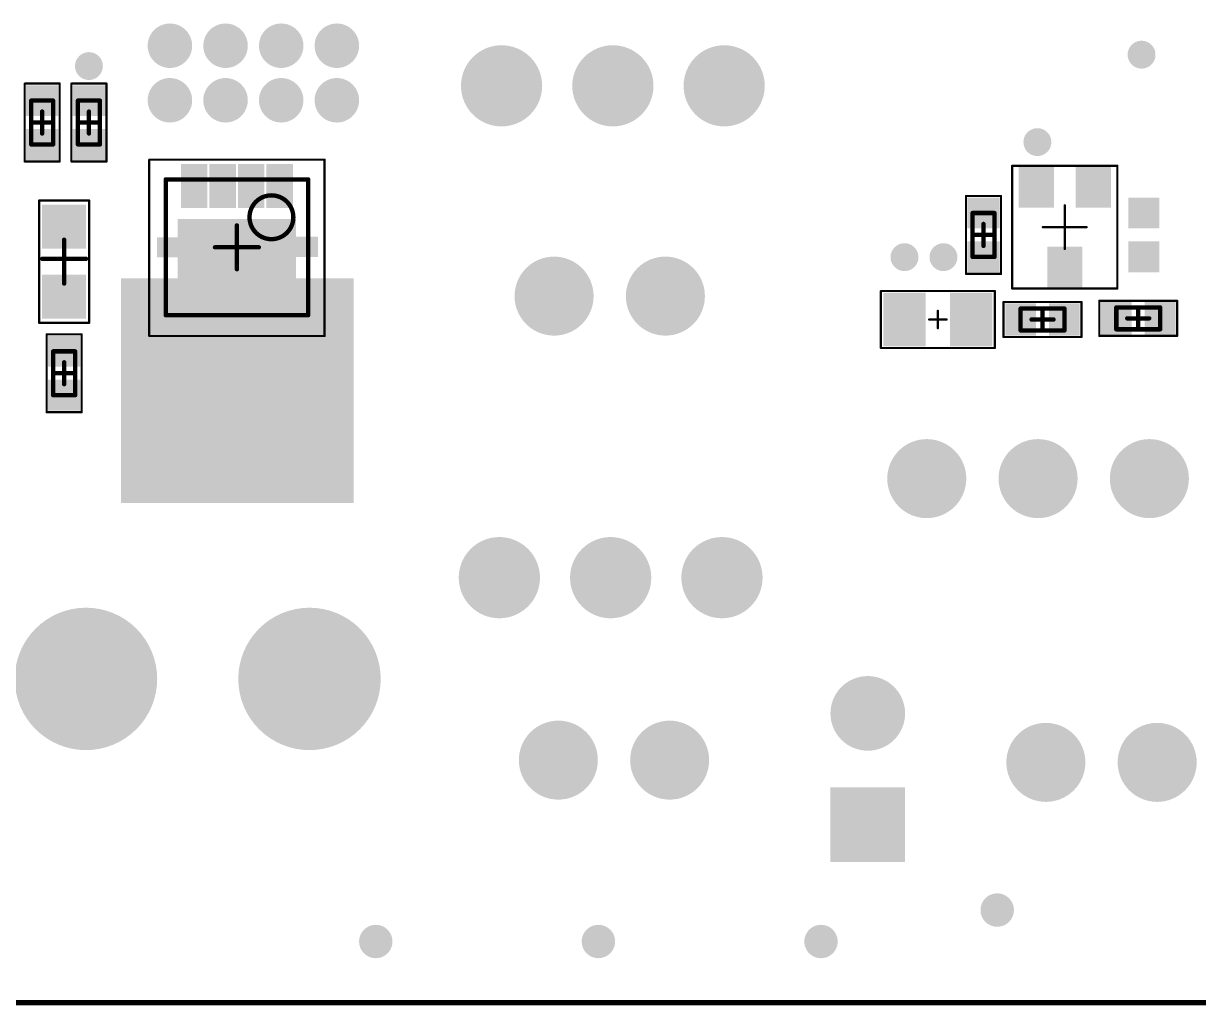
# Model space of a CAD drawing. Header units: millimetres. Extents: x 213 to 316, y 2 to 74.
# Drawn here: x 243.08 to 269.9, y 1.9 to 24.32 of the extents above; entities that cross this region are included whole.
import ezdxf

# ---------------------------------------------------------------- set-up
doc = ezdxf.new("R2010")
doc.units = ezdxf.units.MM
for name, color, linetype in [('BottomSolder', 6, 'Continuous'), ('KeepOutLayer', 6, 'Continuous'), ('Mechanical13', 56, 'Continuous'), ('Mechanical15', 56, 'Continuous'), ('MultiLayer', 9, 'Continuous'), ('TopPaste', 8, 'Continuous'), ('TopSolder', 216, 'Continuous')]:
    doc.layers.add(name, color=color, linetype=linetype)

msp = doc.modelspace()

# ---------------------------------------------------------------- linework, layer by layer
at = {"layer": 'BottomSolder'}
for points, const_width in [([(253.528, 22.894, 1), (254.454, 22.894, 1)], 0.927), ([(256.068, 22.894, 1), (256.994, 22.894, 1)], 0.927), ([(258.608, 22.894, 1), (259.534, 22.894, 1)], 0.927), ([(254.738, 18.094, 1), (255.64, 18.094, 1)], 0.902), ([(257.278, 18.094, 1), (258.18, 18.094, 1)], 0.902), ([(263.243, 13.928, 1), (264.145, 13.928, 1)], 0.902), ([(265.783, 13.928, 1), (266.685, 13.928, 1)], 0.902), ([(268.323, 13.928, 1), (269.225, 13.928, 1)], 0.902), ([(253.477, 11.667, 1), (254.404, 11.667, 1)], 0.927), ([(256.017, 11.667, 1), (256.944, 11.667, 1)], 0.927), ([(258.557, 11.667, 1), (259.484, 11.667, 1)], 0.927), ([(243.694, 9.356, 1), (245.319, 9.356, 1)], 1.626), ([(248.795, 9.356, 1), (250.42, 9.356, 1)], 1.626), ([(261.922, 8.569, 1), (262.774, 8.569, 1)], 0.852), ([(254.836, 7.502, 1), (255.737, 7.502, 1)], 0.902), ([(257.376, 7.502, 1), (258.277, 7.502, 1)], 0.902), ([(265.961, 7.451, 1), (266.863, 7.451, 1)], 0.902), ([(268.501, 7.451, 1), (269.403, 7.451, 1)], 0.902)]:
    msp.add_lwpolyline(points, format="xyb", close=True, dxfattribs=dict(at, const_width=const_width))
for points in [[(245.304, 13.369), (250.613, 13.369), (245.304, 18.5), (250.613, 18.5)], [(263.199, 5.177), (263.199, 6.88), (261.496, 5.177), (261.496, 6.88)]]:
    msp.add_solid(points, dxfattribs=at)
at = {"layer": 'KeepOutLayer', "const_width": 0.127}
msp.add_lwpolyline([(213.504, 1.965), (314.9, 1.965)], dxfattribs=at)
at = {"layer": 'Mechanical13', "const_width": 0.1}
for points in [[(243.257, 22.556), (243.757, 22.556)], [(243.257, 21.556), (243.257, 22.556)], [(243.757, 21.556), (243.757, 22.556)], [(244.324, 21.556), (244.324, 22.556)], [(244.324, 22.556), (244.824, 22.556)], [(244.824, 21.556), (244.824, 22.556)], [(243.257, 21.556), (243.757, 21.556)], [(244.324, 21.556), (244.824, 21.556)], [(246.326, 17.658), (246.326, 20.758)], [(246.326, 20.758), (249.576, 20.758)], [(249.576, 17.658), (249.576, 20.758)], [(264.739, 18.991), (264.739, 19.991)], [(264.739, 19.991), (265.239, 19.991)], [(265.239, 18.991), (265.239, 19.991)], [(264.739, 18.991), (265.239, 18.991)], [(246.326, 17.658), (249.576, 17.658)], [(265.836, 17.31), (265.836, 17.81)], [(265.836, 17.81), (266.836, 17.81)], [(266.836, 17.31), (266.836, 17.81)], [(268.02, 17.836), (269.02, 17.836)], [(268.02, 17.336), (268.02, 17.836)], [(269.02, 17.336), (269.02, 17.836)], [(265.836, 17.31), (266.836, 17.31)], [(268.02, 17.336), (269.02, 17.336)], [(243.759, 16.833), (244.259, 16.833)], [(243.759, 15.833), (243.759, 16.833)], [(244.259, 15.833), (244.259, 16.833)], [(243.759, 15.833), (244.259, 15.833)]]:
    msp.add_lwpolyline(points, dxfattribs=at)
at = {"layer": 'Mechanical13'}
for points, const_width in [([(243.232, 22.556, 1), (243.282, 22.556, 1)], 0.05), ([(243.232, 22.556, 1), (243.282, 22.556, 1)], 0.05), ([(243.732, 22.556, 1), (243.782, 22.556, 1)], 0.05), ([(243.732, 22.556, 1), (243.782, 22.556, 1)], 0.05), ([(244.299, 22.556, 1), (244.349, 22.556, 1)], 0.05), ([(244.299, 22.556, 1), (244.349, 22.556, 1)], 0.05), ([(244.799, 22.556, 1), (244.849, 22.556, 1)], 0.05), ([(244.799, 22.556, 1), (244.849, 22.556, 1)], 0.05), ([(243.232, 21.556, 1), (243.282, 21.556, 1)], 0.05), ([(243.232, 21.556, 1), (243.282, 21.556, 1)], 0.05), ([(243.732, 21.556, 1), (243.782, 21.556, 1)], 0.05), ([(243.732, 21.556, 1), (243.782, 21.556, 1)], 0.05), ([(244.299, 21.556, 1), (244.349, 21.556, 1)], 0.05), ([(244.299, 21.556, 1), (244.349, 21.556, 1)], 0.05), ([(244.799, 21.556, 1), (244.849, 21.556, 1)], 0.05), ([(244.799, 21.556, 1), (244.849, 21.556, 1)], 0.05), ([(246.301, 20.758, 1), (246.351, 20.758, 1)], 0.05), ([(246.301, 20.758, 1), (246.351, 20.758, 1)], 0.05), ([(249.551, 20.758, 1), (249.601, 20.758, 1)], 0.05), ([(249.551, 20.758, 1), (249.601, 20.758, 1)], 0.05), ([(249.239, 19.894, 1), (248.239, 19.894, 1)], 0.1), ([(248.214, 19.894, 1), (248.264, 19.894, 1)], 0.05), ([(249.214, 19.894, 1), (249.264, 19.894, 1)], 0.05), ([(264.714, 19.991, 1), (264.764, 19.991, 1)], 0.05), ([(264.714, 19.991, 1), (264.764, 19.991, 1)], 0.05), ([(265.214, 19.991, 1), (265.264, 19.991, 1)], 0.05), ([(265.214, 19.991, 1), (265.264, 19.991, 1)], 0.05), ([(264.714, 18.991, 1), (264.764, 18.991, 1)], 0.05), ([(264.714, 18.991, 1), (264.764, 18.991, 1)], 0.05), ([(265.214, 18.991, 1), (265.264, 18.991, 1)], 0.05), ([(265.214, 18.991, 1), (265.264, 18.991, 1)], 0.05), ([(246.301, 17.658, 1), (246.351, 17.658, 1)], 0.05), ([(246.301, 17.658, 1), (246.351, 17.658, 1)], 0.05), ([(249.551, 17.658, 1), (249.601, 17.658, 1)], 0.05), ([(249.551, 17.658, 1), (249.601, 17.658, 1)], 0.05), ([(265.811, 17.81, 1), (265.861, 17.81, 1)], 0.05), ([(265.811, 17.81, 1), (265.861, 17.81, 1)], 0.05), ([(266.811, 17.81, 1), (266.861, 17.81, 1)], 0.05), ([(266.811, 17.81, 1), (266.861, 17.81, 1)], 0.05), ([(267.995, 17.836, 1), (268.045, 17.836, 1)], 0.05), ([(267.995, 17.836, 1), (268.045, 17.836, 1)], 0.05), ([(268.995, 17.836, 1), (269.045, 17.836, 1)], 0.05), ([(268.995, 17.836, 1), (269.045, 17.836, 1)], 0.05), ([(265.811, 17.31, 1), (265.861, 17.31, 1)], 0.05), ([(265.811, 17.31, 1), (265.861, 17.31, 1)], 0.05), ([(266.811, 17.31, 1), (266.861, 17.31, 1)], 0.05), ([(266.811, 17.31, 1), (266.861, 17.31, 1)], 0.05), ([(267.995, 17.336, 1), (268.045, 17.336, 1)], 0.05), ([(267.995, 17.336, 1), (268.045, 17.336, 1)], 0.05), ([(268.995, 17.336, 1), (269.045, 17.336, 1)], 0.05), ([(268.995, 17.336, 1), (269.045, 17.336, 1)], 0.05), ([(243.734, 16.833, 1), (243.784, 16.833, 1)], 0.05), ([(243.734, 16.833, 1), (243.784, 16.833, 1)], 0.05), ([(244.234, 16.833, 1), (244.284, 16.833, 1)], 0.05), ([(244.234, 16.833, 1), (244.284, 16.833, 1)], 0.05), ([(243.734, 15.833, 1), (243.784, 15.833, 1)], 0.05), ([(243.734, 15.833, 1), (243.784, 15.833, 1)], 0.05), ([(244.234, 15.833, 1), (244.284, 15.833, 1)], 0.05), ([(244.234, 15.833, 1), (244.284, 15.833, 1)], 0.05)]:
    msp.add_lwpolyline(points, format="xyb", close=True, dxfattribs=dict(at, const_width=const_width))
at = {"layer": 'Mechanical15'}
for points, const_width in [([(243.107, 22.945), (243.907, 22.945)], 0.05), ([(243.107, 21.167), (243.107, 22.945)], 0.05), ([(243.907, 21.167), (243.907, 22.945)], 0.05), ([(244.174, 21.167), (244.174, 22.945)], 0.05), ([(244.174, 22.945), (244.974, 22.945)], 0.05), ([(244.974, 21.167), (244.974, 22.945)], 0.05), ([(243.507, 21.806), (243.507, 22.306)], 0.1), ([(244.574, 21.806), (244.574, 22.306)], 0.1), ([(243.257, 22.056), (243.757, 22.056)], 0.1), ([(244.324, 22.056), (244.824, 22.056)], 0.1), ([(243.107, 21.167), (243.907, 21.167)], 0.05), ([(244.174, 21.167), (244.974, 21.167)], 0.05), ([(245.951, 17.183), (245.951, 21.208)], 0.05), ([(245.951, 21.208), (249.951, 21.208)], 0.05), ([(249.951, 17.183), (249.951, 21.208)], 0.05), ([(265.644, 21.068), (268.044, 21.068)], 0.05), ([(265.644, 18.268), (265.644, 21.068)], 0.05), ([(268.044, 18.268), (268.044, 21.068)], 0.05), ([(264.589, 18.602), (264.589, 20.38)], 0.05), ([(264.589, 20.38), (265.389, 20.38)], 0.05), ([(265.389, 18.602), (265.389, 20.38)], 0.05), ([(243.437, 20.278), (244.58, 20.278)], 0.05), ([(243.437, 17.484), (243.437, 20.278)], 0.05), ([(244.58, 17.484), (244.58, 20.278)], 0.05), ([(266.844, 19.168), (266.844, 20.168)], 0.05), ([(247.951, 18.708), (247.951, 19.708)], 0.1), ([(264.989, 19.241), (264.989, 19.741)], 0.1), ([(266.344, 19.668), (267.344, 19.668)], 0.05), ([(266.844, 19.168), (266.844, 19.668)], 0.05), ([(244.009, 18.381), (244.009, 19.381)], 0.1), ([(264.739, 19.491), (265.239, 19.491)], 0.1), ([(247.451, 19.208), (248.451, 19.208)], 0.1), ([(243.509, 18.945), (244.509, 18.945)], 0.1), ([(264.589, 18.602), (265.389, 18.602)], 0.05), ([(262.648, 16.91), (262.648, 18.21)], 0.05), ([(262.648, 18.21), (265.248, 18.21)], 0.05), ([(265.248, 16.91), (265.248, 18.21)], 0.05), ([(265.644, 18.268), (268.044, 18.268)], 0.05), ([(265.447, 17.16), (265.447, 17.96)], 0.05), ([(265.447, 17.96), (267.225, 17.96)], 0.05), ([(267.225, 17.16), (267.225, 17.96)], 0.05), ([(267.631, 17.986), (269.409, 17.986)], 0.05), ([(267.631, 17.186), (267.631, 17.986)], 0.05), ([(269.409, 17.186), (269.409, 17.986)], 0.05), ([(263.948, 17.36), (263.948, 17.76)], 0.05), ([(266.336, 17.31), (266.336, 17.81)], 0.1), ([(268.52, 17.336), (268.52, 17.836)], 0.1), ([(243.437, 17.484), (244.58, 17.484)], 0.05), ([(263.748, 17.56), (264.148, 17.56)], 0.05), ([(266.086, 17.56), (266.586, 17.56)], 0.1), ([(268.27, 17.586), (268.77, 17.586)], 0.1), ([(243.609, 17.222), (244.409, 17.222)], 0.05), ([(243.609, 15.444), (243.609, 17.222)], 0.05), ([(244.409, 15.444), (244.409, 17.222)], 0.05), ([(245.951, 17.183), (249.951, 17.183)], 0.05), ([(265.447, 17.16), (267.225, 17.16)], 0.05), ([(267.631, 17.186), (269.409, 17.186)], 0.05), ([(262.648, 16.91), (265.248, 16.91)], 0.05), ([(244.009, 16.083), (244.009, 16.583)], 0.1), ([(243.759, 16.333), (244.259, 16.333)], 0.1), ([(243.609, 15.444), (244.409, 15.444)], 0.05)]:
    msp.add_lwpolyline(points, dxfattribs=dict(at, const_width=const_width))
for points, const_width in [([(243.095, 22.945, 1), (243.12, 22.945, 1)], 0.025), ([(243.095, 22.945, 1), (243.12, 22.945, 1)], 0.025), ([(243.895, 22.945, 1), (243.92, 22.945, 1)], 0.025), ([(243.895, 22.945, 1), (243.92, 22.945, 1)], 0.025), ([(244.162, 22.945, 1), (244.187, 22.945, 1)], 0.025), ([(244.162, 22.945, 1), (244.187, 22.945, 1)], 0.025), ([(244.962, 22.945, 1), (244.987, 22.945, 1)], 0.025), ([(244.962, 22.945, 1), (244.987, 22.945, 1)], 0.025), ([(243.482, 22.306, 1), (243.532, 22.306, 1)], 0.05), ([(244.549, 22.306, 1), (244.599, 22.306, 1)], 0.05), ([(243.232, 22.056, 1), (243.282, 22.056, 1)], 0.05), ([(243.732, 22.056, 1), (243.782, 22.056, 1)], 0.05), ([(244.299, 22.056, 1), (244.349, 22.056, 1)], 0.05), ([(244.799, 22.056, 1), (244.849, 22.056, 1)], 0.05), ([(243.482, 21.806, 1), (243.532, 21.806, 1)], 0.05), ([(244.549, 21.806, 1), (244.599, 21.806, 1)], 0.05), ([(243.095, 21.167, 1), (243.12, 21.167, 1)], 0.025), ([(243.095, 21.167, 1), (243.12, 21.167, 1)], 0.025), ([(243.895, 21.167, 1), (243.92, 21.167, 1)], 0.025), ([(243.895, 21.167, 1), (243.92, 21.167, 1)], 0.025), ([(244.162, 21.167, 1), (244.187, 21.167, 1)], 0.025), ([(244.162, 21.167, 1), (244.187, 21.167, 1)], 0.025), ([(244.962, 21.167, 1), (244.987, 21.167, 1)], 0.025), ([(244.962, 21.167, 1), (244.987, 21.167, 1)], 0.025), ([(245.939, 21.208, 1), (245.964, 21.208, 1)], 0.025), ([(245.939, 21.208, 1), (245.964, 21.208, 1)], 0.025), ([(249.939, 21.208, 1), (249.964, 21.208, 1)], 0.025), ([(249.939, 21.208, 1), (249.964, 21.208, 1)], 0.025), ([(265.631, 21.068, 1), (265.656, 21.068, 1)], 0.025), ([(265.631, 21.068, 1), (265.656, 21.068, 1)], 0.025), ([(268.031, 21.068, 1), (268.056, 21.068, 1)], 0.025), ([(268.031, 21.068, 1), (268.056, 21.068, 1)], 0.025), ([(264.577, 20.38, 1), (264.602, 20.38, 1)], 0.025), ([(264.577, 20.38, 1), (264.602, 20.38, 1)], 0.025), ([(265.377, 20.38, 1), (265.402, 20.38, 1)], 0.025), ([(265.377, 20.38, 1), (265.402, 20.38, 1)], 0.025), ([(243.425, 20.278, 1), (243.45, 20.278, 1)], 0.025), ([(243.425, 20.278, 1), (243.45, 20.278, 1)], 0.025), ([(244.568, 20.278, 1), (244.593, 20.278, 1)], 0.025), ([(244.568, 20.278, 1), (244.593, 20.278, 1)], 0.025), ([(266.831, 20.168, 1), (266.856, 20.168, 1)], 0.025), ([(247.926, 19.708, 1), (247.976, 19.708, 1)], 0.05), ([(264.964, 19.741, 1), (265.014, 19.741, 1)], 0.05), ([(266.331, 19.668, 1), (266.356, 19.668, 1)], 0.025), ([(266.831, 19.668, 1), (266.856, 19.668, 1)], 0.025), ([(267.331, 19.668, 1), (267.356, 19.668, 1)], 0.025), ([(243.984, 19.381, 1), (244.034, 19.381, 1)], 0.05), ([(264.714, 19.491, 1), (264.764, 19.491, 1)], 0.05), ([(265.214, 19.491, 1), (265.264, 19.491, 1)], 0.05), ([(247.426, 19.208, 1), (247.476, 19.208, 1)], 0.05), ([(248.426, 19.208, 1), (248.476, 19.208, 1)], 0.05), ([(264.964, 19.241, 1), (265.014, 19.241, 1)], 0.05), ([(266.831, 19.168, 1), (266.856, 19.168, 1)], 0.025), ([(266.831, 19.168, 1), (266.856, 19.168, 1)], 0.025), ([(243.484, 18.945, 1), (243.534, 18.945, 1)], 0.05), ([(244.484, 18.945, 1), (244.534, 18.945, 1)], 0.05), ([(247.926, 18.708, 1), (247.976, 18.708, 1)], 0.05), ([(264.577, 18.602, 1), (264.602, 18.602, 1)], 0.025), ([(264.577, 18.602, 1), (264.602, 18.602, 1)], 0.025), ([(265.377, 18.602, 1), (265.402, 18.602, 1)], 0.025), ([(265.377, 18.602, 1), (265.402, 18.602, 1)], 0.025), ([(243.984, 18.381, 1), (244.034, 18.381, 1)], 0.05), ([(262.635, 18.21, 1), (262.66, 18.21, 1)], 0.025), ([(262.635, 18.21, 1), (262.66, 18.21, 1)], 0.025), ([(265.235, 18.21, 1), (265.26, 18.21, 1)], 0.025), ([(265.235, 18.21, 1), (265.26, 18.21, 1)], 0.025), ([(265.631, 18.268, 1), (265.656, 18.268, 1)], 0.025), ([(265.631, 18.268, 1), (265.656, 18.268, 1)], 0.025), ([(268.031, 18.268, 1), (268.056, 18.268, 1)], 0.025), ([(268.031, 18.268, 1), (268.056, 18.268, 1)], 0.025), ([(265.434, 17.96, 1), (265.459, 17.96, 1)], 0.025), ([(265.434, 17.96, 1), (265.459, 17.96, 1)], 0.025), ([(267.212, 17.96, 1), (267.237, 17.96, 1)], 0.025), ([(267.212, 17.96, 1), (267.237, 17.96, 1)], 0.025), ([(267.618, 17.986, 1), (267.643, 17.986, 1)], 0.025), ([(267.618, 17.986, 1), (267.643, 17.986, 1)], 0.025), ([(269.396, 17.986, 1), (269.421, 17.986, 1)], 0.025), ([(269.396, 17.986, 1), (269.421, 17.986, 1)], 0.025), ([(263.935, 17.76, 1), (263.96, 17.76, 1)], 0.025), ([(266.311, 17.81, 1), (266.361, 17.81, 1)], 0.05), ([(268.495, 17.836, 1), (268.545, 17.836, 1)], 0.05), ([(243.425, 17.484, 1), (243.45, 17.484, 1)], 0.025), ([(243.425, 17.484, 1), (243.45, 17.484, 1)], 0.025), ([(244.568, 17.484, 1), (244.593, 17.484, 1)], 0.025), ([(244.568, 17.484, 1), (244.593, 17.484, 1)], 0.025), ([(263.735, 17.56, 1), (263.76, 17.56, 1)], 0.025), ([(264.135, 17.56, 1), (264.16, 17.56, 1)], 0.025), ([(266.061, 17.56, 1), (266.111, 17.56, 1)], 0.05), ([(266.561, 17.56, 1), (266.611, 17.56, 1)], 0.05), ([(268.245, 17.586, 1), (268.295, 17.586, 1)], 0.05), ([(268.745, 17.586, 1), (268.795, 17.586, 1)], 0.05), ([(243.596, 17.222, 1), (243.621, 17.222, 1)], 0.025), ([(243.596, 17.222, 1), (243.621, 17.222, 1)], 0.025), ([(244.396, 17.222, 1), (244.421, 17.222, 1)], 0.025), ([(244.396, 17.222, 1), (244.421, 17.222, 1)], 0.025), ([(245.939, 17.183, 1), (245.964, 17.183, 1)], 0.025), ([(245.939, 17.183, 1), (245.964, 17.183, 1)], 0.025), ([(249.939, 17.183, 1), (249.964, 17.183, 1)], 0.025), ([(249.939, 17.183, 1), (249.964, 17.183, 1)], 0.025), ([(263.935, 17.36, 1), (263.96, 17.36, 1)], 0.025), ([(265.434, 17.16, 1), (265.459, 17.16, 1)], 0.025), ([(265.434, 17.16, 1), (265.459, 17.16, 1)], 0.025), ([(266.311, 17.31, 1), (266.361, 17.31, 1)], 0.05), ([(267.212, 17.16, 1), (267.237, 17.16, 1)], 0.025), ([(267.212, 17.16, 1), (267.237, 17.16, 1)], 0.025), ([(267.618, 17.186, 1), (267.643, 17.186, 1)], 0.025), ([(267.618, 17.186, 1), (267.643, 17.186, 1)], 0.025), ([(268.495, 17.336, 1), (268.545, 17.336, 1)], 0.05), ([(269.396, 17.186, 1), (269.421, 17.186, 1)], 0.025), ([(269.396, 17.186, 1), (269.421, 17.186, 1)], 0.025), ([(262.635, 16.91, 1), (262.66, 16.91, 1)], 0.025), ([(262.635, 16.91, 1), (262.66, 16.91, 1)], 0.025), ([(265.235, 16.91, 1), (265.26, 16.91, 1)], 0.025), ([(265.235, 16.91, 1), (265.26, 16.91, 1)], 0.025), ([(243.984, 16.583, 1), (244.034, 16.583, 1)], 0.05), ([(243.734, 16.333, 1), (243.784, 16.333, 1)], 0.05), ([(244.234, 16.333, 1), (244.284, 16.333, 1)], 0.05), ([(243.984, 16.083, 1), (244.034, 16.083, 1)], 0.05), ([(243.596, 15.444, 1), (243.621, 15.444, 1)], 0.025), ([(243.596, 15.444, 1), (243.621, 15.444, 1)], 0.025), ([(244.396, 15.444, 1), (244.421, 15.444, 1)], 0.025), ([(244.396, 15.444, 1), (244.421, 15.444, 1)], 0.025)]:
    msp.add_lwpolyline(points, format="xyb", close=True, dxfattribs=dict(at, const_width=const_width))
at = {"layer": 'MultiLayer'}
for points, const_width in [([(246.168, 23.809, 1), (246.676, 23.809, 1)], 0.508), ([(247.438, 23.809, 1), (247.946, 23.809, 1)], 0.508), ([(248.708, 23.809, 1), (249.216, 23.809, 1)], 0.508), ([(249.978, 23.809, 1), (250.486, 23.809, 1)], 0.508), ([(268.437, 23.605, 1), (268.755, 23.605, 1)], 0.318), ([(244.415, 23.345, 1), (244.733, 23.345, 1)], 0.318), ([(253.579, 22.894, 1), (254.404, 22.894, 1)], 0.825), ([(256.119, 22.894, 1), (256.944, 22.894, 1)], 0.825), ([(258.659, 22.894, 1), (259.484, 22.894, 1)], 0.825), ([(246.168, 22.564, 1), (246.676, 22.564, 1)], 0.508), ([(247.438, 22.564, 1), (247.946, 22.564, 1)], 0.508), ([(248.708, 22.564, 1), (249.216, 22.564, 1)], 0.508), ([(249.978, 22.564, 1), (250.486, 22.564, 1)], 0.508), ([(266.06, 21.609, 1), (266.378, 21.609, 1)], 0.318), ([(263.027, 18.983, 1), (263.345, 18.983, 1)], 0.318), ([(263.916, 18.983, 1), (264.234, 18.983, 1)], 0.318), ([(254.789, 18.094, 1), (255.589, 18.094, 1)], 0.8), ([(257.329, 18.094, 1), (258.129, 18.094, 1)], 0.8), ([(245.812, 17.154, 1), (246.32, 17.154, 1)], 0.508), ([(247.082, 17.154, 1), (247.59, 17.154, 1)], 0.508), ([(248.352, 17.154, 1), (248.86, 17.154, 1)], 0.508), ([(249.622, 17.154, 1), (250.13, 17.154, 1)], 0.508), ([(245.812, 15.884, 1), (246.32, 15.884, 1)], 0.508), ([(247.082, 15.884, 1), (247.59, 15.884, 1)], 0.508), ([(248.352, 15.884, 1), (248.86, 15.884, 1)], 0.508), ([(249.622, 15.884, 1), (250.13, 15.884, 1)], 0.508), ([(245.812, 14.614, 1), (246.32, 14.614, 1)], 0.508), ([(247.082, 14.614, 1), (247.59, 14.614, 1)], 0.508), ([(248.352, 14.614, 1), (248.86, 14.614, 1)], 0.508), ([(249.622, 14.614, 1), (250.13, 14.614, 1)], 0.508), ([(263.294, 13.928, 1), (264.094, 13.928, 1)], 0.8), ([(265.834, 13.928, 1), (266.634, 13.928, 1)], 0.8), ([(268.374, 13.928, 1), (269.174, 13.928, 1)], 0.8), ([(253.528, 11.667, 1), (254.353, 11.667, 1)], 0.825), ([(256.068, 11.667, 1), (256.893, 11.667, 1)], 0.825), ([(258.608, 11.667, 1), (259.433, 11.667, 1)], 0.825), ([(243.744, 9.356, 1), (245.268, 9.356, 1)], 1.524), ([(248.846, 9.356, 1), (250.37, 9.356, 1)], 1.524), ([(261.973, 8.569, 1), (262.723, 8.569, 1)], 0.75), ([(254.887, 7.502, 1), (255.687, 7.502, 1)], 0.8), ([(257.427, 7.502, 1), (258.227, 7.502, 1)], 0.8), ([(266.012, 7.451, 1), (266.812, 7.451, 1)], 0.8), ([(268.552, 7.451, 1), (269.352, 7.451, 1)], 0.8), ([(265.111, 4.08, 1), (265.492, 4.08, 1)], 0.381), ([(250.93, 3.362, 1), (251.311, 3.362, 1)], 0.381), ([(256.01, 3.362, 1), (256.391, 3.362, 1)], 0.381), ([(261.09, 3.362, 1), (261.471, 3.362, 1)], 0.381)]:
    msp.add_lwpolyline(points, format="xyb", close=True, dxfattribs=dict(at, const_width=const_width))
msp.add_solid([(263.098, 5.279), (263.098, 6.779), (261.598, 5.279), (261.598, 6.779)], dxfattribs=at)
at = {"layer": 'TopPaste'}
for points in [[(243.777, 22.806), (243.237, 22.806), (243.777, 22.306), (243.237, 22.306)], [(244.304, 22.306), (244.844, 22.306), (244.304, 22.806), (244.844, 22.806)], [(243.777, 21.806), (243.237, 21.806), (243.777, 21.306), (243.237, 21.306)], [(244.304, 21.306), (244.844, 21.306), (244.304, 21.806), (244.844, 21.806)], [(247.176, 21.008), (246.776, 21.008), (247.176, 20.208), (246.776, 20.208)], [(247.826, 21.008), (247.426, 21.008), (247.826, 20.208), (247.426, 20.208)], [(248.476, 21.008), (248.076, 21.008), (248.476, 20.208), (248.076, 20.208)], [(249.126, 21.008), (248.726, 21.008), (249.126, 20.208), (248.726, 20.208)], [(265.894, 20.212), (266.494, 20.212), (265.894, 20.974), (266.494, 20.974)], [(267.194, 20.212), (267.794, 20.212), (267.194, 20.974), (267.794, 20.974)], [(265.259, 20.241), (264.719, 20.241), (265.259, 19.741), (264.719, 19.741)], [(268.897, 19.741), (268.897, 20.241), (268.397, 19.741), (268.397, 20.241)], [(243.609, 20.081), (243.609, 19.281), (244.409, 20.081), (244.409, 19.281)], [(246.701, 17.953), (249.201, 17.953), (246.701, 19.753), (249.201, 19.753)], [(247.03, 19.081), (247.03, 19.335), (246.23, 19.081), (246.23, 19.335)], [(248.897, 19.345), (248.897, 19.091), (249.697, 19.345), (249.697, 19.091)], [(265.259, 19.241), (264.719, 19.241), (265.259, 18.741), (264.719, 18.741)], [(266.544, 18.362), (267.144, 18.362), (266.544, 19.124), (267.144, 19.124)], [(268.897, 18.741), (268.897, 19.241), (268.397, 18.741), (268.397, 19.241)], [(244.409, 17.681), (244.409, 18.481), (243.609, 17.681), (243.609, 18.481)], [(247.176, 18.183), (246.776, 18.183), (247.176, 17.383), (246.776, 17.383)], [(247.826, 18.183), (247.426, 18.183), (247.826, 17.383), (247.426, 17.383)], [(248.476, 18.183), (248.076, 18.183), (248.476, 17.383), (248.076, 17.383)], [(249.126, 18.183), (248.726, 18.183), (249.126, 17.383), (248.726, 17.383)], [(262.808, 17.05), (263.568, 17.05), (262.808, 18.07), (263.568, 18.07)], [(264.328, 17.05), (265.088, 17.05), (264.328, 18.07), (265.088, 18.07)], [(265.586, 17.83), (265.586, 17.29), (266.086, 17.83), (266.086, 17.29)], [(266.586, 17.83), (266.586, 17.29), (267.086, 17.83), (267.086, 17.29)], [(267.77, 17.856), (267.77, 17.316), (268.27, 17.856), (268.27, 17.316)], [(268.77, 17.856), (268.77, 17.316), (269.27, 17.856), (269.27, 17.316)], [(243.739, 16.583), (244.279, 16.583), (243.739, 17.083), (244.279, 17.083)], [(243.739, 15.583), (244.279, 15.583), (243.739, 16.083), (244.279, 16.083)]]:
    msp.add_solid(points, dxfattribs=at)
at = {"layer": 'TopSolder'}
for points, const_width in [([(253.528, 22.894, 1), (254.454, 22.894, 1)], 0.927), ([(256.068, 22.894, 1), (256.994, 22.894, 1)], 0.927), ([(258.608, 22.894, 1), (259.534, 22.894, 1)], 0.927), ([(254.738, 18.094, 1), (255.64, 18.094, 1)], 0.902), ([(257.278, 18.094, 1), (258.18, 18.094, 1)], 0.902), ([(263.243, 13.928, 1), (264.145, 13.928, 1)], 0.902), ([(265.783, 13.928, 1), (266.685, 13.928, 1)], 0.902), ([(268.323, 13.928, 1), (269.225, 13.928, 1)], 0.902), ([(253.477, 11.667, 1), (254.404, 11.667, 1)], 0.927), ([(256.017, 11.667, 1), (256.944, 11.667, 1)], 0.927), ([(258.557, 11.667, 1), (259.484, 11.667, 1)], 0.927), ([(243.694, 9.356, 1), (245.319, 9.356, 1)], 1.626), ([(248.795, 9.356, 1), (250.42, 9.356, 1)], 1.626), ([(261.922, 8.569, 1), (262.774, 8.569, 1)], 0.852), ([(254.836, 7.502, 1), (255.737, 7.502, 1)], 0.902), ([(257.376, 7.502, 1), (258.277, 7.502, 1)], 0.902), ([(265.961, 7.451, 1), (266.863, 7.451, 1)], 0.902), ([(268.501, 7.451, 1), (269.403, 7.451, 1)], 0.902)]:
    msp.add_lwpolyline(points, format="xyb", close=True, dxfattribs=dict(at, const_width=const_width))
for points in [[(243.879, 22.908), (243.136, 22.908), (243.879, 22.204), (243.136, 22.204)], [(244.203, 22.204), (244.946, 22.204), (244.203, 22.908), (244.946, 22.908)], [(243.879, 21.908), (243.136, 21.908), (243.879, 21.204), (243.136, 21.204)], [(244.203, 21.204), (244.946, 21.204), (244.203, 21.908), (244.946, 21.908)], [(247.278, 21.11), (246.675, 21.11), (247.278, 20.107), (246.675, 20.107)], [(247.928, 21.11), (247.325, 21.11), (247.928, 20.107), (247.325, 20.107)], [(248.578, 21.11), (247.975, 21.11), (248.578, 20.107), (247.975, 20.107)], [(249.228, 21.11), (248.625, 21.11), (249.228, 20.107), (248.625, 20.107)], [(265.792, 20.111), (266.595, 20.111), (265.792, 21.076), (266.595, 21.076)], [(267.092, 20.111), (267.895, 20.111), (267.092, 21.076), (267.895, 21.076)], [(243.507, 20.183), (243.507, 19.179), (244.511, 20.183), (244.511, 19.179)], [(265.361, 20.342), (264.618, 20.342), (265.361, 19.639), (264.618, 19.639)], [(268.999, 19.639), (268.999, 20.342), (268.295, 19.639), (268.295, 20.342)], [(246.6, 17.851), (249.303, 17.851), (246.6, 19.854), (249.303, 19.854)], [(247.132, 18.98), (247.132, 19.437), (246.129, 18.98), (246.129, 19.437)], [(248.796, 19.447), (248.796, 18.989), (249.799, 19.447), (249.799, 18.989)], [(265.361, 19.342), (264.618, 19.342), (265.361, 18.639), (264.618, 18.639)], [(268.999, 18.639), (268.999, 19.342), (268.295, 18.639), (268.295, 19.342)], [(266.442, 18.261), (267.245, 18.261), (266.442, 19.226), (267.245, 19.226)], [(244.511, 17.579), (244.511, 18.583), (243.507, 17.579), (243.507, 18.583)], [(247.278, 18.285), (246.675, 18.285), (247.278, 17.282), (246.675, 17.282)], [(247.928, 18.285), (247.325, 18.285), (247.928, 17.282), (247.325, 17.282)], [(248.578, 18.285), (247.975, 18.285), (248.578, 17.282), (247.975, 17.282)], [(249.228, 18.285), (248.625, 18.285), (249.228, 17.282), (248.625, 17.282)], [(262.706, 16.949), (263.67, 16.949), (262.706, 18.172), (263.67, 18.172)], [(264.226, 16.949), (265.19, 16.949), (264.226, 18.172), (265.19, 18.172)], [(265.484, 17.932), (265.484, 17.189), (266.187, 17.932), (266.187, 17.189)], [(266.484, 17.932), (266.484, 17.189), (267.187, 17.932), (267.187, 17.189)], [(267.668, 17.957), (267.668, 17.214), (268.372, 17.957), (268.372, 17.214)], [(268.668, 17.957), (268.668, 17.214), (269.372, 17.957), (269.372, 17.214)], [(243.637, 16.481), (244.381, 16.481), (243.637, 17.185), (244.381, 17.185)], [(243.637, 15.481), (244.381, 15.481), (243.637, 16.185), (244.381, 16.185)], [(263.199, 5.177), (263.199, 6.88), (261.496, 5.177), (261.496, 6.88)]]:
    msp.add_solid(points, dxfattribs=at)

doc.saveas('drawing.dxf')
